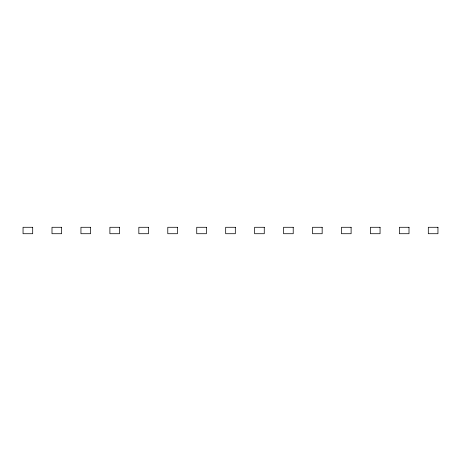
<?xml version="1.0" encoding="UTF-8"?>
<svg xmlns="http://www.w3.org/2000/svg" width="461" height="461" viewBox="0 0 461 461"><rect width="100%" height="100%" fill="white"/><g stroke="black" fill="none" stroke-linecap="round" stroke-linejoin="round"><path stroke-width="0.69" d="M32.696 227.285L23.05 227.285L23.05 233.715L32.696 233.715L32.696 227.285M61.647 227.285L51.995 227.285L51.995 233.715L61.647 233.715L61.647 227.285M90.592 227.285L80.946 227.285L80.946 233.715L90.592 233.715L90.592 227.285M119.537 227.285L109.891 227.285L109.891 233.715L119.537 233.715L119.537 227.285M148.482 227.285L138.836 227.285L138.836 233.715L148.482 233.715L148.482 227.285M177.433 227.285L167.781 227.285L167.781 233.715L177.433 233.715L177.433 227.285M206.378 227.285L196.732 227.285L196.732 233.715L206.378 233.715L206.378 227.285M235.323 227.285L225.677 227.285L225.677 233.715L235.323 233.715L235.323 227.285M264.268 227.285L254.622 227.285L254.622 233.715L264.268 233.715L264.268 227.285M293.219 227.285L283.567 227.285L283.567 233.715L293.219 233.715L293.219 227.285M322.164 227.285L312.518 227.285L312.518 233.715L322.164 233.715L322.164 227.285M351.109 227.285L341.463 227.285L341.463 233.715L351.109 233.715L351.109 227.285M380.054 227.285L370.408 227.285L370.408 233.715L380.054 233.715L380.054 227.285M409.005 227.285L399.353 227.285L399.353 233.715L409.005 233.715L409.005 227.285M437.95 227.285L428.304 227.285L428.304 233.715L437.95 233.715L437.95 227.285"/></g></svg>
